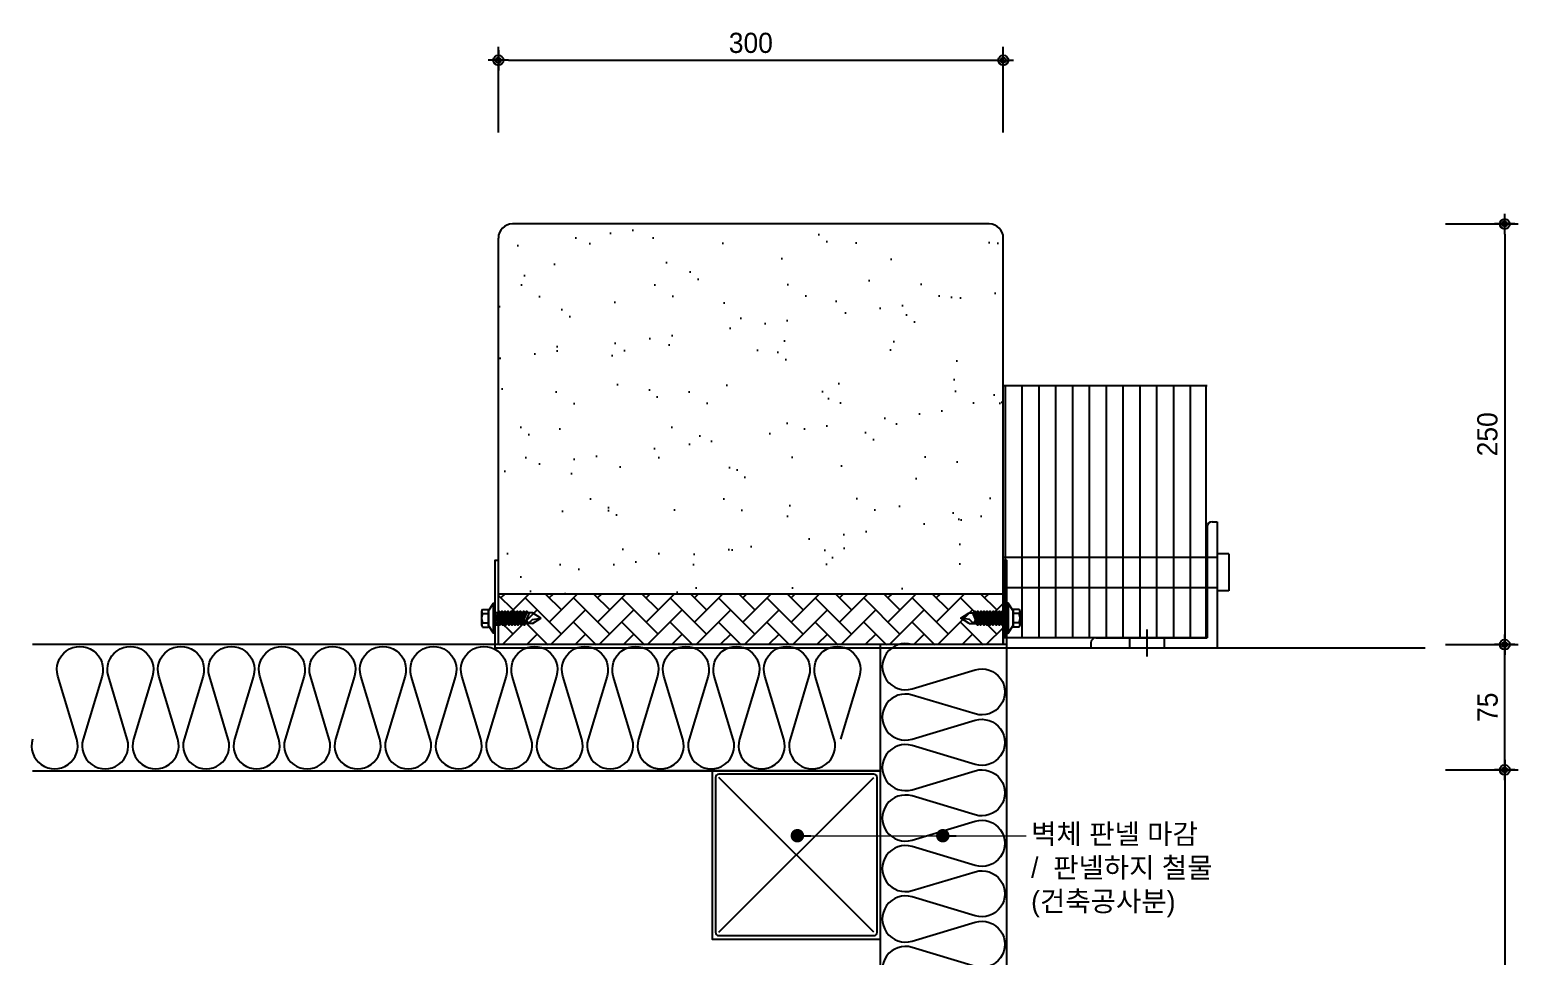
# Model space of a CAD drawing. Header units: millimetres. Extents: x 1448 to 104164, y -19509 to -89.
# Drawn here: x 41281 to 42165, y -1028 to -477 of the extents above; entities that cross this region are included whole.
import ezdxf

# ---------------------------------------------------------------- set-up
doc = ezdxf.new("R2010")
doc.units = ezdxf.units.MM
doc.header["$LTSCALE"] = 60
doc.header["$MEASUREMENT"] = 0
doc.header["$PDSIZE"] = -10
doc.layers.get('0').update_dxf_attribs({"linetype": 'CONTINUOUS'})
doc.layers.get('Defpoints').update_dxf_attribs({"color": 171, "linetype": 'CONTINUOUS'})
for name, color, linetype in [('(주)하나기공-TEXT', 3, 'CONTINUOUS'), ('8', 8, 'CONTINUOUS'), ('BOLT', 8, 'CONTINUOUS'), ('C', 4, 'CONTINUOUS'), ('DIM', 7, 'CONTINUOUS'), ('dockseal', 50, 'CONTINUOUS'), ('FIN(패널-T75 글라스울)', 6, 'CONTINUOUS'), ('h', 8, 'CONTINUOUS'), ('OVERHEAD DOOR - ETC', 252, 'CONTINUOUS'), ('오버헤드 FR', 7, 'CONTINUOUS'), ('외형선', 3, 'CONTINUOUS')]:
    doc.layers.add(name, color=color, linetype=linetype)
doc.styles.add('0T-OUT', font='H2GTRE.TTF')
doc.styles.add('휘츠', font='')
doc.styles.get('휘츠').set_extended_font_data('Dotum')
doc.dimstyles.new('MAIN', dxfattribs={"dimtxt": 1.5, "dimasz": 0.5, "dimexe": 1, "dimexo": 2, "dimgap": 1, "dimtad": 1, "dimdec": 0, "dimdsep": 46, "dimlunit": 6, "dimtxsty": '0T-OUT', "dimblk": 'DOT', "dimcen": 2.5, "dimdle": 2, "dimclrd": 256, "dimclre": 256, "dimclrt": 3, "dimadec": 0, "dimazin": 0, "dimtfac": 1, "dimtdec": 0, "dimtix": 1, "dimtmove": 2, "dimatfit": 3, "dimldrblk": 'DOT', "dimfxl": 1, "dimtvp": 1, "dimtolj": 1, "dimtzin": 0, "dimlwd": 0, "dimlwe": 0, "dimarcsym": 0})
doc.dimstyles.new('휘츠-M', dxfattribs={"dimscale": 100, "dimtxt": 3, "dimasz": 1.5, "dimexe": 2, "dimexo": 3, "dimgap": 1, "dimtad": 1, "dimdec": 0, "dimrnd": 0.25, "dimzin": 0, "dimdsep": 46, "dimlunit": 6, "dimtxsty": '휘츠', "dimblk": 'Z_DOT', "dimcen": 5, "dimclrd": 256, "dimclre": 256, "dimclrt": 3, "dimadec": 0, "dimazin": 0, "dimtm": 1e-09, "dimtfac": 1, "dimtdec": 0, "dimtix": 1, "dimtmove": 2, "dimatfit": 1, "dimldrblk": 'Z_DOT', "dimfxl": 1, "dimtolj": 1, "dimtzin": 0, "dimlwd": -1, "dimarcsym": 0})

# ---------------------------------------------------------------- blocks, each defined once
blk = doc.blocks.new('Z_DOT')
at = {"layer": 'DIM', "color": 0}
for p, q in [((-1, 0), (1, 0)), ((0, -1), (0, 1))]:
    blk.add_line(p, q, dxfattribs=at)
for radius in [0.5, 0.25]:
    blk.add_circle((0, 0), radius, dxfattribs=at)
blk = doc.blocks.new('*D88')
at = {"layer": 'Defpoints', "color": 0, "transparency": 16777216}
for p in [(41859.56, -495.49), (41559.56, -550.36), (41859.56, -550.36)]:
    blk.add_point(p, dxfattribs=at)
at = {"layer": 'DIM', "lineweight": -2, "transparency": 16777216}
for p, q in [((41559.56, -538.36), (41559.56, -487.49)), ((41859.56, -538.36), (41859.56, -487.49))]:
    blk.add_line(p, q, dxfattribs=at)
at = {"layer": 'DIM', "transparency": 16777216}
blk.add_line((41565.56, -495.49), (41853.56, -495.49), dxfattribs=at)
at = {"layer": 'DIM', "transparency": 16777216, "xscale": 6, "yscale": 6, "zscale": 6, "rotation": 180}
blk.add_blockref('Z_DOT', (41559.56, -495.49), dxfattribs=at)
at = {"layer": 'DIM', "transparency": 16777216, "xscale": 6, "yscale": 6, "zscale": 6}
blk.add_blockref('Z_DOT', (41859.56, -495.49), dxfattribs=at)
at = {"layer": 'DIM', "color": 3, "transparency": 16777216, "insert": (41709.56, -485.21), "char_height": 12, "attachment_point": 5, "style": '0T-OUT'}
blk.add_mtext('\\A1;300', dxfattribs=at)
blk = doc.blocks.new('_Dot')
at = {"color": 0, "linetype": 'ByBlock', "lineweight": -2}
blk.add_line((-0.5, 0), (-1, 0), dxfattribs=at)
at = {"color": 0, "linetype": 'ByBlock', "const_width": 0.5}
blk.add_lwpolyline([(-0.25, 0, 1), (0.25, 0, 1)], format="xyb", close=True, dxfattribs=at)
blk = doc.blocks.new('*D91')
at = {"layer": 'Defpoints', "color": 0, "transparency": 16777216}
for p in [(42110.25, -917.29), (42110.25, -1206.79), (42157.45, -1206.79)]:
    blk.add_point(p, dxfattribs=at)
at = {"layer": 'DIM', "lineweight": -2, "transparency": 16777216}
for p, q in [((42122.25, -917.29), (42165.45, -917.29)), ((42122.25, -1206.79), (42165.45, -1206.79))]:
    blk.add_line(p, q, dxfattribs=at)
at = {"layer": 'DIM', "transparency": 16777216}
blk.add_line((42157.45, -923.29), (42157.45, -1200.79), dxfattribs=at)
at = {"layer": 'DIM', "transparency": 16777216, "xscale": 6, "yscale": 6, "zscale": 6}
for p, rotation in [((42157.45, -917.29), 90), ((42157.45, -1206.79), 270)]:
    blk.add_blockref('Z_DOT', p, dxfattribs=dict(at, rotation=rotation))
at = {"layer": 'DIM', "color": 3, "transparency": 16777216, "insert": (42147.18, -1062.04), "char_height": 12, "attachment_point": 5, "rotation": 90, "style": '0T-OUT'}
blk.add_mtext('\\A1;290', dxfattribs=at)
blk = doc.blocks.new('*D92')
at = {"layer": 'Defpoints', "color": 0, "transparency": 16777216}
for p in [(42110.25, -842.79), (42157.45, -842.79), (42110.25, -917.29)]:
    blk.add_point(p, dxfattribs=at)
at = {"layer": 'DIM', "lineweight": -2, "transparency": 16777216}
for p, q in [((42122.25, -842.79), (42165.45, -842.79)), ((42122.25, -917.29), (42165.45, -917.29))]:
    blk.add_line(p, q, dxfattribs=at)
at = {"layer": 'DIM', "transparency": 16777216}
blk.add_line((42157.45, -911.29), (42157.45, -848.79), dxfattribs=at)
at = {"layer": 'DIM', "transparency": 16777216, "xscale": 6, "yscale": 6, "zscale": 6}
for p, rotation in [((42157.45, -842.79), 90), ((42157.45, -917.29), 270)]:
    blk.add_blockref('Z_DOT', p, dxfattribs=dict(at, rotation=rotation))
at = {"layer": 'DIM', "color": 3, "transparency": 16777216, "insert": (42147.32, -880.04), "char_height": 12, "attachment_point": 5, "rotation": 90, "style": '0T-OUT'}
blk.add_mtext('\\A1;75', dxfattribs=at)
blk = doc.blocks.new('*D97')
at = {"layer": 'Defpoints', "color": 0, "transparency": 16777216}
for p in [(42110.25, -592.79), (42110.25, -842.79), (42157.45, -842.79)]:
    blk.add_point(p, dxfattribs=at)
at = {"layer": 'DIM', "lineweight": -2, "transparency": 16777216}
for p, q in [((42122.25, -592.79), (42165.45, -592.79)), ((42122.25, -842.79), (42165.45, -842.79))]:
    blk.add_line(p, q, dxfattribs=at)
at = {"layer": 'DIM', "transparency": 16777216}
blk.add_line((42157.45, -598.79), (42157.45, -836.79), dxfattribs=at)
at = {"layer": 'DIM', "transparency": 16777216, "xscale": 6, "yscale": 6, "zscale": 6}
for p, rotation in [((42157.45, -592.79), 90), ((42157.45, -842.79), 270)]:
    blk.add_blockref('Z_DOT', p, dxfattribs=dict(at, rotation=rotation))
at = {"layer": 'DIM', "color": 3, "transparency": 16777216, "insert": (42147.19, -717.79), "char_height": 12, "attachment_point": 5, "rotation": 90, "style": '0T-OUT'}
blk.add_mtext('\\A1;250', dxfattribs=at)
blk = doc.blocks.new('insul1')
blk.add_lwpolyline([(0, 0.25, 1.344031), (0.35, 0.25), (0.2, 0.75, -1.344031), (0.55, 0.75), (0.4, 0.25)], format="xyb")

msp = doc.modelspace()

# ---------------------------------------------------------------- hatches: boundary and pattern name
at = {"ltscale": 0.002}
h = msp.add_hatch(dxfattribs=at)
h.set_pattern_fill('AR-SAND', color=8, angle=180, style=0)
h.set_pattern_definition([(217.5, (21417106.36, -50955653.08), (1.600031296, -48.941323733), [0, -38.608, 0, -43.18, 0, -41.275]), (187.5, (21417106.36, -50955653.08), (-44.95232831, -71.68251006), [0, -20.828, 0, -34.798, 0, -13.335]), (147.5, (21417137.602, -50955653.08), (-79.099237024, -0.143718468), [0, -12.7, 0, -45.72, 0, -59.69]), (137.5, (21417137.6, -50955653.08), (-76.35564525, -22.292932326), [0, -6.35, 0, -29.972, 0, -34.29])])
h.paths.add_polyline_path([(41851.23, -592.79, -0.414214), (41859.56, -601.12), (41859.56, -812.79), (41559.56, -812.79), (41559.56, -601.12, -0.414214), (41567.9, -592.79)])
h = msp.add_hatch(dxfattribs=at)
h.set_pattern_fill('AR-HBONE', color=8, scale=0.1, angle=180, style=0)
h.set_pattern_definition([(225, (21416172.715, -50955528.252), (-7e-15, -14.3684097937), [30.48, -10.16]), (315, (21416165.531, -50955535.436), (-7e-15, -14.3684097937), [30.48, -10.16])])
h.paths.add_polyline_path([(41859.56, -812.79), (41559.56, -812.79), (41559.56, -842.79), (41859.56, -842.79)])

# ---------------------------------------------------------------- linework, layer by layer
at = {"color": 8, "ltscale": 0.002}
msp.add_lwpolyline([(41559.56, -792.79), (41557.56, -792.79), (41557.56, -844.79), (41861.56, -844.79), (41861.56, -792.79), (41859.56, -792.79), (41859.56, -842.79), (41559.56, -842.79)], close=True, dxfattribs=at)
at = {"color": 8}
msp.add_lwpolyline([(41859.56, -812.79), (41859.56, -842.79), (41559.56, -842.79), (41559.56, -812.79)], dxfattribs=at)
at = {"layer": '8'}
msp.add_line((41861.56, -844.79), (42110.25, -844.79), dxfattribs=at)
at = {"layer": 'BOLT', "color": 8}
for p, q in [((41550.06, -821.84), (41553.76, -821.84)), ((41553.76, -821.84), (41553.76, -832.34)), ((41865.36, -821.84), (41865.36, -832.34)), ((41869.06, -821.84), (41865.36, -821.84)), ((41549.56, -823.02), (41549.56, -831.16)), ((41550.06, -824.38), (41553.76, -824.38)), ((41550.06, -829.8), (41553.76, -829.8)), ((41559.96, -822.94), (41557.56, -828.85)), ((41559.16, -823.94), (41557.56, -823.94)), ((41558.38, -830.24), (41557.56, -830.24)), ((41561.8, -822.94), (41558.38, -831.24)), ((41561.8, -822.94), (41558.38, -831.24)), ((41560.21, -830.24), (41559.18, -830.24)), ((41560.99, -823.94), (41559.96, -823.94)), ((41563.63, -822.94), (41560.21, -831.24)), ((41563.63, -822.94), (41560.21, -831.24)), ((41562.04, -830.24), (41561.02, -830.24)), ((41562.82, -823.94), (41561.8, -823.94)), ((41565.46, -822.94), (41562.04, -831.24)), ((41565.46, -822.94), (41562.04, -831.24)), ((41563.88, -830.24), (41562.85, -830.24)), ((41564.66, -823.94), (41563.63, -823.94)), ((41567.29, -822.94), (41563.88, -831.24)), ((41567.29, -822.94), (41563.88, -831.24)), ((41565.71, -830.24), (41564.68, -830.24)), ((41566.49, -823.94), (41565.46, -823.94)), ((41569.13, -822.94), (41565.71, -831.24)), ((41569.13, -822.94), (41565.71, -831.24)), ((41567.54, -830.24), (41566.51, -830.24)), ((41568.32, -823.94), (41567.29, -823.94)), ((41570.96, -822.94), (41567.54, -831.24)), ((41570.96, -822.94), (41567.54, -831.24)), ((41569.38, -830.24), (41568.35, -830.24)), ((41570.16, -823.94), (41569.13, -823.94)), ((41572.79, -822.94), (41569.38, -831.24)), ((41572.79, -822.94), (41569.38, -831.24)), ((41571.21, -830.24), (41570.18, -830.24)), ((41571.99, -823.94), (41570.96, -823.94)), ((41574.63, -822.94), (41571.21, -831.24)), ((41574.63, -822.94), (41571.21, -831.24)), ((41573.04, -830.24), (41572.01, -830.24)), ((41573.82, -823.94), (41572.79, -823.94)), ((41576.46, -822.94), (41573.04, -831.24)), ((41576.46, -822.94), (41573.04, -831.24)), ((41574.87, -830.24), (41573.85, -830.24)), ((41575.66, -823.94), (41574.63, -823.94)), ((41576.11, -828.23), (41574.87, -831.24)), ((41576.11, -828.23), (41574.87, -831.24)), ((41579.93, -830.24), (41575.68, -830.24)), ((41579.93, -823.94), (41576.46, -823.94)), ((41839.19, -823.94), (41842.67, -823.94)), ((41839.19, -830.24), (41843.45, -830.24)), ((41842.67, -822.94), (41846.08, -831.24)), ((41842.67, -822.94), (41846.08, -831.24)), ((41843.01, -828.23), (41844.25, -831.24)), ((41843.01, -828.23), (41844.25, -831.24)), ((41843.47, -823.94), (41844.5, -823.94)), ((41844.25, -830.24), (41845.28, -830.24)), ((41844.5, -822.94), (41847.92, -831.24)), ((41844.5, -822.94), (41847.92, -831.24)), ((41845.3, -823.94), (41846.33, -823.94)), ((41846.08, -830.24), (41847.11, -830.24)), ((41846.33, -822.94), (41849.75, -831.24)), ((41846.33, -822.94), (41849.75, -831.24)), ((41847.14, -823.94), (41848.16, -823.94)), ((41847.92, -830.24), (41848.94, -830.24)), ((41848.16, -822.94), (41851.58, -831.24)), ((41848.16, -822.94), (41851.58, -831.24)), ((41848.97, -823.94), (41850, -823.94)), ((41849.75, -830.24), (41850.78, -830.24)), ((41850, -822.94), (41853.42, -831.24)), ((41850, -822.94), (41853.42, -831.24)), ((41850.8, -823.94), (41851.83, -823.94)), ((41851.58, -830.24), (41852.61, -830.24)), ((41851.83, -822.94), (41855.25, -831.24)), ((41851.83, -822.94), (41855.25, -831.24)), ((41852.63, -823.94), (41853.66, -823.94)), ((41853.42, -830.24), (41854.44, -830.24)), ((41853.66, -822.94), (41857.08, -831.24)), ((41853.66, -822.94), (41857.08, -831.24)), ((41854.47, -823.94), (41855.5, -823.94)), ((41855.25, -830.24), (41856.28, -830.24)), ((41855.5, -822.94), (41858.91, -831.24)), ((41855.5, -822.94), (41858.91, -831.24)), ((41856.3, -823.94), (41857.33, -823.94)), ((41857.08, -830.24), (41858.11, -830.24)), ((41857.33, -822.94), (41860.75, -831.24)), ((41857.33, -822.94), (41860.75, -831.24)), ((41858.13, -823.94), (41859.16, -823.94)), ((41858.91, -830.24), (41859.94, -830.24)), ((41859.16, -822.94), (41861.56, -828.85)), ((41859.97, -823.94), (41861.56, -823.94)), ((41860.75, -830.24), (41861.56, -830.24)), ((41869.06, -824.38), (41865.36, -824.38)), ((41869.06, -829.8), (41865.36, -829.8)), ((41869.56, -823.02), (41869.56, -831.16)), ((41550.06, -832.34), (41553.76, -832.34)), ((41869.06, -832.34), (41865.36, -832.34))]:
    msp.add_line(p, q, dxfattribs=at)
for points in [[(41553.76, -831.39), (41553.76, -822.79), (41556.76, -818.09), (41556.76, -836.09)], [(41556.76, -836.09), (41556.76, -818.09), (41557.56, -818.09), (41557.56, -836.09)], [(41862.36, -836.09), (41862.36, -818.09), (41861.56, -818.09), (41861.56, -836.09)], [(41865.36, -831.39), (41865.36, -822.79), (41862.36, -818.09), (41862.36, -836.09)], [(41558.38, -831.24), (41559.18, -830.24), (41561.8, -823.94), (41561.8, -822.94), (41560.99, -823.94), (41558.38, -830.24)], [(41560.21, -831.24), (41561.02, -830.24), (41563.63, -823.94), (41563.63, -822.94), (41562.82, -823.94), (41560.21, -830.24)], [(41562.04, -831.24), (41562.85, -830.24), (41565.46, -823.94), (41565.46, -822.94), (41564.66, -823.94), (41562.04, -830.24)], [(41563.88, -831.24), (41564.68, -830.24), (41567.29, -823.94), (41567.29, -822.94), (41566.49, -823.94), (41563.88, -830.24)], [(41565.71, -831.24), (41566.51, -830.24), (41569.13, -823.94), (41569.13, -822.94), (41568.32, -823.94), (41565.71, -830.24)], [(41567.54, -831.24), (41568.35, -830.24), (41570.96, -823.94), (41570.96, -822.94), (41570.16, -823.94), (41567.54, -830.24)], [(41569.38, -831.24), (41570.18, -830.24), (41572.79, -823.94), (41572.79, -822.94), (41571.99, -823.94), (41569.38, -830.24)], [(41571.21, -831.24), (41572.01, -830.24), (41574.63, -823.94), (41574.63, -822.94), (41573.82, -823.94), (41571.21, -830.24)], [(41573.04, -831.24), (41573.85, -830.24), (41576.46, -823.94), (41576.46, -822.94), (41575.66, -823.94), (41573.04, -830.24)], [(41574.87, -831.24), (41575.68, -830.24), (41576.11, -829.23), (41576.11, -828.23), (41575.31, -829.23), (41574.87, -830.24)], [(41846.08, -831.24), (41845.28, -830.24), (41842.67, -823.94), (41842.67, -822.94), (41843.47, -823.94), (41846.08, -830.24)], [(41844.25, -831.24), (41843.45, -830.24), (41843.01, -829.23), (41843.01, -828.23), (41843.82, -829.23), (41844.25, -830.24)], [(41847.92, -831.24), (41847.11, -830.24), (41844.5, -823.94), (41844.5, -822.94), (41845.3, -823.94), (41847.92, -830.24)], [(41849.75, -831.24), (41848.94, -830.24), (41846.33, -823.94), (41846.33, -822.94), (41847.14, -823.94), (41849.75, -830.24)], [(41851.58, -831.24), (41850.78, -830.24), (41848.16, -823.94), (41848.16, -822.94), (41848.97, -823.94), (41851.58, -830.24)], [(41853.42, -831.24), (41852.61, -830.24), (41850, -823.94), (41850, -822.94), (41850.8, -823.94), (41853.42, -830.24)], [(41855.25, -831.24), (41854.44, -830.24), (41851.83, -823.94), (41851.83, -822.94), (41852.63, -823.94), (41855.25, -830.24)], [(41857.08, -831.24), (41856.28, -830.24), (41853.66, -823.94), (41853.66, -822.94), (41854.47, -823.94), (41857.08, -830.24)], [(41858.91, -831.24), (41858.11, -830.24), (41855.5, -823.94), (41855.5, -822.94), (41856.3, -823.94), (41858.91, -830.24)], [(41860.75, -831.24), (41859.94, -830.24), (41857.33, -823.94), (41857.33, -822.94), (41858.13, -823.94), (41860.75, -830.24)]]:
    msp.add_lwpolyline(points, close=True, dxfattribs=at)
for points in [[(41557.56, -829.73), (41559.96, -823.94), (41559.96, -822.94), (41559.16, -823.94), (41557.56, -827.79)], [(41557.98, -830.24), (41558.38, -831.24), (41557.57, -830.24)], [(41559.81, -830.24), (41560.21, -831.24), (41559.41, -830.24)], [(41560.36, -823.94), (41559.96, -822.94), (41560.77, -823.94)], [(41561.64, -830.24), (41562.04, -831.24), (41561.24, -830.24)], [(41562.2, -823.94), (41561.8, -822.94), (41562.6, -823.94)], [(41563.47, -830.24), (41563.88, -831.24), (41563.07, -830.24)], [(41564.03, -823.94), (41563.63, -822.94), (41564.43, -823.94)], [(41565.31, -830.24), (41565.71, -831.24), (41564.91, -830.24)], [(41565.86, -823.94), (41565.46, -822.94), (41566.27, -823.94)], [(41567.14, -830.24), (41567.54, -831.24), (41566.74, -830.24)], [(41567.7, -823.94), (41567.29, -822.94), (41568.1, -823.94)], [(41568.97, -830.24), (41569.38, -831.24), (41568.57, -830.24)], [(41569.53, -823.94), (41569.13, -822.94), (41569.93, -823.94)], [(41570.81, -830.24), (41571.21, -831.24), (41570.4, -830.24)], [(41571.36, -823.94), (41570.96, -822.94), (41571.76, -823.94)], [(41572.64, -830.24), (41573.04, -831.24), (41572.24, -830.24)], [(41573.2, -823.94), (41572.79, -822.94), (41573.6, -823.94)], [(41574.47, -830.24), (41574.87, -831.24), (41574.07, -830.24)], [(41575.03, -823.94), (41574.63, -822.94), (41575.43, -823.94)], [(41577.89, -823.94), (41576.09, -828.23), (41577.26, -830.24), (41579.76, -827.82), (41584.73, -827.09)], [(41576.86, -823.94), (41576.46, -822.94), (41577.26, -823.94)], [(41579.93, -830.24), (41584.73, -827.09), (41579.93, -823.94)], [(41841.23, -823.94), (41843.04, -828.23), (41841.87, -830.24), (41839.37, -827.82), (41834.39, -827.09)], [(41839.19, -830.24), (41834.39, -827.09), (41839.19, -823.94)], [(41842.26, -823.94), (41842.67, -822.94), (41841.86, -823.94)], [(41844.1, -823.94), (41844.5, -822.94), (41843.69, -823.94)], [(41844.65, -830.24), (41844.25, -831.24), (41845.05, -830.24)], [(41845.93, -823.94), (41846.33, -822.94), (41845.53, -823.94)], [(41846.49, -830.24), (41846.08, -831.24), (41846.89, -830.24)], [(41847.76, -823.94), (41848.16, -822.94), (41847.36, -823.94)], [(41848.32, -830.24), (41847.92, -831.24), (41848.72, -830.24)], [(41849.6, -823.94), (41850, -822.94), (41849.19, -823.94)], [(41850.15, -830.24), (41849.75, -831.24), (41850.55, -830.24)], [(41851.43, -823.94), (41851.83, -822.94), (41851.03, -823.94)], [(41851.98, -830.24), (41851.58, -831.24), (41852.39, -830.24)], [(41853.26, -823.94), (41853.66, -822.94), (41852.86, -823.94)], [(41853.82, -830.24), (41853.42, -831.24), (41854.22, -830.24)], [(41855.09, -823.94), (41855.5, -822.94), (41854.69, -823.94)], [(41855.65, -830.24), (41855.25, -831.24), (41856.05, -830.24)], [(41856.93, -823.94), (41857.33, -822.94), (41856.53, -823.94)], [(41857.48, -830.24), (41857.08, -831.24), (41857.89, -830.24)], [(41858.76, -823.94), (41859.16, -822.94), (41858.36, -823.94)], [(41859.32, -830.24), (41858.91, -831.24), (41859.72, -830.24)], [(41861.56, -829.73), (41859.16, -823.94), (41859.16, -822.94), (41859.97, -823.94), (41861.56, -827.79)], [(41861.15, -830.24), (41860.75, -831.24), (41861.55, -830.24)]]:
    msp.add_lwpolyline(points, dxfattribs=at)
for centre, radius, start, end in [((41551.42, -823.11), 1.86, 136.9662, 223.0338), ((41867.7, -823.11), 1.86, 316.9662, 43.0338), ((41557.18, -827.09), 7.61, 159.11949, 200.88051), ((41551.42, -831.07), 1.86, 136.9662, 223.0338), ((41861.95, -827.09), 7.61, 339.11949, 20.88051), ((41867.7, -831.07), 1.86, 316.9662, 43.0338)]:
    msp.add_arc(centre, radius, start, end, dxfattribs=at)
at = {"layer": 'C', "color": 8}
msp.add_line((41944.77, -833.79), (41944.77, -849.79), dxfattribs=at)
at = {"layer": 'dockseal', "color": 8}
for p, q in [((41559.56, -842.79), (41559.56, -601.12)), ((41851.23, -592.79), (41567.9, -592.79)), ((41859.56, -842.79), (41859.56, -601.12)), ((41859.56, -812.79), (41559.56, -812.79))]:
    msp.add_line(p, q, dxfattribs=at)
for centre, start, end in [((41567.9, -601.12), 90, 180), ((41851.23, -601.12), 0, 90)]:
    msp.add_arc(centre, 8.33, start, end, dxfattribs=at)
at = {"layer": 'FIN(패널-T75 글라스울)'}
for p, q in [((41786.56, -1317.79), (41786.56, -842.79)), ((41282.86, -917.79), (41786.56, -917.79))]:
    msp.add_line(p, q, dxfattribs=at)
msp.add_lwpolyline([(41861.56, -1317.79), (41861.56, -842.79), (41282.86, -842.79)], dxfattribs=at)
at = {"layer": 'h', "color": 8}
for p, q in [((41859.56, -790.79), (41986.56, -790.79)), ((41859.56, -808.79), (41986.56, -808.79)), ((41934.52, -838.79), (41934.52, -844.79)), ((41955.02, -838.79), (41955.02, -844.79))]:
    msp.add_line(p, q, dxfattribs=at)
at = {"layer": 'OVERHEAD DOOR - ETC'}
for p, q in [((41786.56, -917.79), (41636.56, -917.79)), ((41786.56, -1017.79), (41786.56, -917.79)), ((41784.56, -1013.79), (41784.56, -921.79))]:
    msp.add_line(p, q, dxfattribs=at)
for centre, start, end in [((41782.56, -921.79), 0, 90), ((41782.56, -1013.79), 270, 0)]:
    msp.add_arc(centre, 2, start, end, dxfattribs=at)
at = {"layer": '오버헤드 FR'}
for p, q in [((41690.56, -1013.79), (41782.56, -921.79)), ((41782.56, -1013.79), (41690.56, -921.79))]:
    msp.add_line(p, q, dxfattribs=at)
msp.add_lwpolyline([(41786.56, -1017.79), (41786.56, -917.79), (41686.56, -917.79), (41686.56, -1017.79)], close=True, dxfattribs=at)
msp.add_lwpolyline([(41784.56, -1013.79), (41784.56, -921.79, 0.414214), (41782.56, -919.79), (41690.56, -919.79, 0.414214), (41688.56, -921.79), (41688.56, -1013.79, 0.414214), (41690.56, -1015.79), (41782.56, -1015.79, 0.414214)], format="xyb", close=True, dxfattribs=at)
at = {"layer": '외형선', "color": 8}
for p, q in [((41859.56, -688.79), (41980.56, -688.79)), ((41860.56, -688.79), (41860.56, -838.79)), ((41870.56, -688.79), (41870.56, -838.79)), ((41880.56, -688.79), (41880.56, -838.79)), ((41890.56, -688.79), (41890.56, -838.79)), ((41900.56, -688.79), (41900.56, -838.79)), ((41910.56, -688.79), (41910.56, -838.79)), ((41920.56, -688.79), (41920.56, -838.79)), ((41930.56, -688.79), (41930.56, -838.79)), ((41940.56, -688.79), (41940.56, -838.79)), ((41950.56, -688.79), (41950.56, -838.79)), ((41960.56, -688.79), (41960.56, -838.79)), ((41970.56, -688.79), (41970.56, -838.79)), ((41979.78, -688.79), (41979.78, -838.79)), ((41980.56, -772.79), (41980.56, -838.79)), ((41983.56, -769.79), (41986.56, -769.79)), ((41986.56, -769.79), (41986.56, -844.79)), ((41980.56, -788.79), (41980.56, -810.79)), ((41993.56, -788.79), (41986.56, -788.79)), ((41993.56, -788.79), (41993.56, -810.79)), ((41993.56, -810.79), (41986.56, -810.79)), ((41979.78, -838.79), (41859.56, -838.79)), ((41914.56, -838.79), (41980.56, -838.79)), ((41911.56, -841.79), (41911.56, -844.79)), ((41911.56, -844.79), (41986.56, -844.79))]:
    msp.add_line(p, q, dxfattribs=at)
for centre in [(41983.56, -772.79), (41914.56, -841.79)]:
    msp.add_arc(centre, 3, 90, 180, dxfattribs=at)

# ---------------------------------------------------------------- block references
at = {"layer": '8', "ltscale": 10000, "xscale": 75, "yscale": 75, "zscale": 75, "row_count": 1, "column_count": 16, "row_spacing": 0, "column_spacing": 30}
msp.add_blockref('insul1', (41282.86, -917.79), dxfattribs=at)
at = {"layer": '8', "ltscale": 10000, "xscale": 75, "yscale": 75, "zscale": 75, "rotation": 270, "row_count": 1, "column_count": 15, "row_spacing": 0, "column_spacing": 30}
msp.add_blockref('insul1', (41786.56, -842.79), dxfattribs=at)

# ---------------------------------------------------------------- texts
at = {"layer": '(주)하나기공-TEXT', "color": 3, "insert": (41876.08, -949.32), "char_height": 12, "attachment_point": 1, "style": '0T-OUT'}
msp.add_mtext('벽체 판넬 마감\\P/  판넬하지 철물\\P(건축공사분)', dxfattribs=at)

# ---------------------------------------------------------------- dimensions: what is measured, and where the dimension line sits
at = {"layer": 'DIM'}
dim = msp.add_linear_dim(base=(41859.56, -495.49), p1=(41559.56, -550.36), p2=(41859.56, -550.36), dimstyle='휘츠-M', override={"dimscale": 4, "dimtxsty": '0T-OUT'}, dxfattribs=at)
dim.commit()
dim.dimension.update_dxf_attribs({"geometry": '*D88', "text_midpoint": (41709.56, -485.21)})
for base, p1, p2, angle, picture, middle in [((42157.45, -842.79), (42110.25, -592.79), (42110.25, -842.79), 270, '*D97', (42147.19, -717.79)), ((42157.45438615, -842.78834727), (42110.24954884, -917.28834734), (42110.24954891, -842.78834727), 90, '*D92', (42147.31680653, -880.03834731)), ((42157.4544, -1206.7891), (42110.2495, -917.2883), (42110.2495, -1206.7891), 270, '*D91', (42147.1792, -1062.0387))]:
    dim = msp.add_linear_dim(base=base, p1=p1, p2=p2, angle=angle, dimstyle='휘츠-M', override={"dimscale": 4, "dimtxsty": '0T-OUT'}, dxfattribs=at)
    dim.commit()
    dim.dimension.update_dxf_attribs({"geometry": picture, "text_midpoint": middle})

# ---------------------------------------------------------------- leaders
for points in [[(41737.21, -956.4), (41873.12, -956.4, 6.13)], [(41823.59, -956.4), (41873.12, -956.4, 6.13)]]:
    msp.add_leader(points, dimstyle='MAIN', override={"dimscale": 4, "dimasz": 2, "dimtad": 0})

doc.saveas('drawing.dxf')
